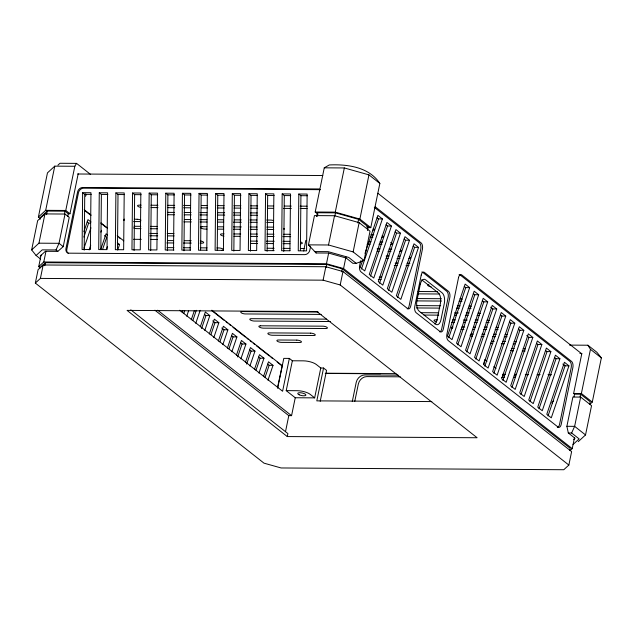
<?xml version="1.0" encoding="UTF-8"?>
<svg xmlns="http://www.w3.org/2000/svg" width="633" height="633" viewBox="0 0 633 633"><rect width="100%" height="100%" fill="white"/><g stroke="black" fill="none" stroke-linecap="round" stroke-linejoin="round"><path stroke-width="0.95" d="M82.638 192.669L82.084 249.473L90.392 249.529L90.954 192.725L82.638 192.669L84.743 194.331L91.215 194.371M84.197 250.154L84.743 194.331M99.27 192.78L98.708 249.576L107.024 249.631L107.586 192.828L99.27 192.78L101.375 194.434L107.839 194.473M100.837 249.275L101.375 194.434M115.894 192.883L115.341 249.679L123.649 249.734L124.21 192.93L115.894 192.883L118.007 194.537L124.472 194.576M117.461 249.378L118.007 194.537M132.526 192.986L131.965 249.79L140.281 249.837L140.843 193.033L132.526 192.986L134.631 194.64L141.096 194.679M134.085 250.462L134.631 194.64M149.159 193.089L148.597 249.893L156.913 249.94L157.467 193.136L149.159 193.089L151.263 194.75L157.728 194.79M150.709 250.565L151.263 194.75M173.537 250.043L174.099 193.247L165.783 193.192L165.221 249.995L173.948 250.027M167.341 250.676L167.887 194.853L165.783 193.192M190.169 250.146L190.731 193.35L182.415 193.294L181.853 250.098L190.573 250.13M183.966 250.779L184.519 194.956L182.415 193.294M206.793 250.257L207.355 193.453L199.039 193.397L198.485 250.201L207.197 250.233M200.606 249.9L201.144 195.059L199.039 193.397M215.671 193.5L215.109 250.304L223.425 250.359L223.987 193.556L215.671 193.5L217.776 195.162L224.24 195.201M217.238 250.003L217.776 195.162M232.295 193.603L231.741 250.407L240.057 250.462L240.611 193.658L232.295 193.603L234.408 195.265L240.872 195.304M233.854 251.087L234.408 195.265M248.927 193.714L248.365 250.51L256.681 250.565L257.243 193.761L248.927 193.714L251.032 195.368L257.504 195.407M250.486 251.19L251.032 195.368M273.314 250.668L273.867 193.864L265.559 193.817L264.998 250.613L274.152 250.652M267.11 251.293L267.664 195.47L265.559 193.817M289.938 250.771L290.5 193.967L282.183 193.92L281.63 250.723L289.961 250.747M283.742 251.396L284.288 195.573L282.183 193.92M298.816 194.022L298.254 250.826L306.57 250.874L307.132 194.07L298.816 194.022L300.92 195.684L307.385 195.724M300.382 250.526L300.92 195.684M40.599 259.032L36.097 255.495L31.65 249.9L37.656 220.64L44.951 213.914L65.025 214.041L69.234 217.364L63.229 246.625L57.817 251.372L45.394 251.293L40.172 256.104M40.567 218.773L38.391 217.056L47.467 172.864L54.762 166.147L74.829 166.265L76.553 163.377L90.479 174.344M40.061 219.153L40.425 217.364L47.277 211.05L65.001 211.161L68.309 213.764L69.97 213.78L78.183 173.766M31.65 249.9L38.945 243.183L44.951 213.914M38.391 217.056L45.687 210.338L54.762 166.147M46.541 214.634L47.277 211.05M35.337 283.078L38.099 269.642L43.163 264.974L325.853 266.738L342.959 271.541L571.615 451.622L568.853 465.057L563.789 469.726L281.099 467.961L263.993 463.158L35.337 283.078L40.409 278.409L43.163 264.974M40.259 267.878L38.708 266.651L41.09 255.036M38.708 266.651L43.78 261.983L45.964 251.341M44.753 265.686L45.37 262.703L326.675 264.452L342.279 268.843L570.191 448.33L569.732 450.569M64.447 213.851L65.001 211.161M65.025 214.041L59.019 243.309L56.013 249.948L42.205 249.869L36.097 255.495M69.97 213.78L65.761 210.457L74.829 166.265M67.755 216.454L68.309 213.764M303.65 251.016L305.834 240.39M277.578 387.254L282.373 365.083M277.65 388.322L283.798 358.373L289.344 358.405L292.351 360.778L303.436 360.842A9.637 3.038 11.6 0 1 316.263 364.45L320.781 368.002L323.55 368.026L326.557 370.392L320.211 401.306M318.003 214.231L315.194 212.015L324.262 167.824L329.31 164.952C347.438 164.105 369.142 167.001 379.847 183.451L370.78 227.643L367.868 227.627M310.415 247.305L309.822 250.193A4.819 3.869 -51.8 0 1 304.75 254.64L69.171 253.176A4.819 3.869 -51.8 0 1 65.935 248.666L77.582 191.934A4.819 3.869 -51.8 0 1 82.654 187.487L318.233 188.951A4.819 3.869 -51.8 0 1 320.187 189.568M316.729 216.533L317.521 212.688M317.022 216.32L317.758 212.735L335.482 212.846L358.594 219.35L368.208 226.923L367.472 230.507M289.344 358.405L282.603 391.249L179.717 310.233M320.781 368.002L314.648 397.864L295.247 397.746L286.219 390.632L292.351 360.778M285.507 431.674L288.798 415.644L154.903 310.194M287.279 436.564L127.067 310.392L316.911 311.571L477.124 437.743L287.279 436.564L287.888 433.573L130.778 309.838M288.798 415.644L291.568 415.659L295.247 397.746M310.558 246.522L308.453 244.86L328.519 244.987L334.533 215.726L359.148 222.65L370.044 231.227L364.038 260.487L356.213 263.344L352.89 263.32L346.14 258.011L328.543 253.065L316.112 252.986L308.453 244.86L314.459 215.6L334.533 215.726M315.194 212.015L335.268 212.142L344.336 167.951L368.952 174.874L379.847 183.451M334.746 216.431L335.482 212.846M40.409 278.409L323.091 280.174L325.853 266.738M43.78 261.983L326.462 263.747L328.654 253.097M326.066 267.442L326.675 264.452M341.67 271.826L342.279 268.843M568.853 465.057L340.198 284.977L342.959 271.541M570.056 450.633L572.224 448.639L343.569 268.558L345.95 256.943M323.55 368.026L316.809 400.871L431.833 401.583M357.859 222.927L358.594 219.35M362.092 260.479L364.038 260.487L353.143 251.91L359.148 222.65M370.78 227.643L359.884 219.065L368.952 174.874M360.628 260.796L359.639 265.607A4.819 2.437 -89.6 0 0 360.976 271.858L407.612 308.587A4.819 2.437 -89.6 0 0 410.785 305.889L422.433 249.149A4.819 2.437 -89.6 0 0 421.095 242.898L375.227 206.769M352.28 401.559L356.221 382.372A8.031 6.449 -51.8 0 1 364.687 374.95L398.157 375.155M354.781 401.298L358.333 384.025A8.031 6.449 -51.8 0 1 366.792 376.603L400.27 376.817M483.739 364.458L484.728 359.623L486.983 361.403M573.743 439.484L575.049 438.289L568.307 432.972L566.883 426.302L572.889 397.041L580.651 397.089L591.546 405.666L585.533 434.934L578.238 441.652M589.687 404.471L590.241 401.781L580.619 394.209L574.527 394.169L573.625 393.457L581.838 353.443L579.883 353.436M573.973 396.851L574.527 394.169M580.073 396.891L580.619 394.209M580.651 397.089L574.637 426.349L571.631 432.996L568.307 432.972M589.624 404.527L592.282 402.082L581.387 393.504L590.454 349.313L587.907 345.222L569.558 345.104M572.224 448.639L574.416 437.989M592.282 402.082L601.35 357.89L596.903 352.304L587.907 345.222M83.888 231.694L87.987 219.619L90.994 221.993M83.888 237.074L88.62 223.148L87.117 221.969M83.983 248.247L90.923 227.817M89.126 249.94L90.709 245.295M100.9 232.137L101.525 230.285M100.679 249.624L106.043 233.838L107.547 235.025M102.57 249.442L106.676 237.367L104.421 235.595M106.455 249.465L107.396 246.68M117.691 250.075L119.582 244.504L117.327 242.724M182.225 312.67L182.858 310.811M183.807 313.414L184.757 310.629M186.743 316.223L188.634 310.653M191.253 319.776L194.41 310.494M192.836 320.52L196.301 310.305M195.771 323.328L200.186 310.336M200.281 326.889L205.329 312.029L209.839 315.582L204.791 330.442M201.547 328.559L205.962 315.558L204.459 314.372M209.309 333.995L214.35 319.135L218.868 322.695L213.819 337.547M210.884 334.738L214.983 322.672L212.728 320.891M218.33 341.1L223.378 326.248L227.888 329.801L222.848 344.653M219.912 341.844L224.011 329.777L221.756 327.997M227.358 348.213L232.406 333.354L236.916 336.906L231.868 351.766M228.94 348.957L233.039 336.883L231.536 335.704M236.386 355.319L241.434 340.467L245.944 344.02L240.896 358.871M237.644 356.988L242.067 343.996L240.556 342.809M245.406 362.424L250.454 347.572L254.972 351.125L249.924 365.985M246.672 364.102L251.087 351.101L249.584 349.914M254.434 369.537L259.483 354.678L263.993 358.231L258.952 373.09M256.017 370.281L260.116 358.207L258.612 357.028M263.463 376.643L268.511 361.791L273.021 365.344L267.973 380.196M265.045 377.387L269.144 365.32L267.64 364.133M362.44 260.875L360.232 267.371L364.75 270.924L382.411 218.931L377.893 215.378L364.964 253.445M361.459 269.041L378.494 218.907L376.991 217.72M370.487 276.154L387.523 226.013L386.019 224.834M391.439 226.036L373.771 278.037L369.261 274.477L386.921 222.484L391.439 226.036L387.523 226.013M379.515 283.26L396.551 233.126L395.047 231.939M400.46 233.15L382.799 285.143L378.289 281.59L395.949 229.597L400.46 233.15L396.551 233.126M388.543 290.373L405.579 240.231L404.076 239.045M409.488 240.255L391.827 292.248L387.309 288.695L404.978 236.702L409.488 240.255L405.579 240.231M397.571 297.478L414.607 247.337L413.096 246.158M418.516 247.368L400.847 299.362L396.337 295.809L413.998 243.808L418.516 247.368L414.607 247.337M448.726 337.761L465.761 287.619L464.258 286.44M469.662 287.643L452.002 339.636L447.484 336.083L465.144 284.09L469.662 287.643L465.761 287.619M457.754 344.866L474.79 294.733L473.286 293.546M478.69 294.756L461.022 346.749L456.512 343.197L474.172 291.204L478.69 294.756L474.79 294.733M466.782 351.972L483.818 301.838L482.314 300.651M487.711 301.862L470.05 353.855L465.54 350.302L483.201 298.309L487.711 301.862L483.818 301.838M475.81 359.085L492.846 308.944L490.583 307.171M496.739 308.967L479.078 360.968L474.56 357.408L492.229 305.415L496.739 308.967L492.846 308.944M484.838 366.19L501.874 316.057L500.363 314.87M505.767 316.081L488.098 368.074L483.588 364.521L501.249 312.528L505.767 316.081L501.874 316.057M493.867 373.304L510.902 323.162L509.391 321.975M514.787 323.186L497.127 375.179L492.616 371.626L510.277 319.633L514.787 323.186L510.902 323.162M502.895 380.409L519.922 330.268L518.419 329.089M523.815 330.299L506.155 382.292L501.645 378.732L519.305 326.739L523.815 330.299L519.922 330.268M511.923 387.515L528.951 337.381L526.696 335.601M532.844 337.405L515.183 389.398L510.665 385.845L528.333 333.852L532.844 337.405L528.951 337.381M520.951 394.628L537.979 344.487L536.475 343.308M541.872 344.51L524.203 396.503L519.693 392.951L537.354 340.958L541.872 344.51L537.979 344.487M529.979 401.733L547.007 351.6L545.504 350.413M550.892 351.624L533.231 403.617L528.721 400.064L546.382 348.063L550.892 351.624L547.007 351.6M539 408.839L556.035 358.705L554.532 357.518M559.92 358.729L542.259 410.722L537.741 407.169L555.41 355.176L559.92 358.729L556.035 358.705M548.028 415.952L565.063 365.811L562.808 364.038M568.948 365.834L551.288 417.835L546.77 414.275L564.43 362.282L568.948 365.834L565.063 365.811M57.951 165.15L59.985 163.274L76.553 163.377M40.741 266.96L45.37 262.703M573.015 444.524L579.124 438.898L571.631 432.996M324.262 167.824L344.336 167.951M77.669 173.996L322.798 175.531M167.887 194.853L174.36 194.893M184.519 194.956L190.984 194.996M201.144 195.059L207.616 195.099M267.664 195.47L274.129 195.51M284.288 195.573L290.761 195.621M141.096 205.155L139.118 205.147A3.189 1.005 11.6 0 0 137.709 206.105A3.189 1.005 11.6 0 0 141.08 207.426M150.978 205.219L157.894 205.266M167.769 205.321L174.684 205.369M183.578 205.424L190.493 205.464M201.357 205.535L207.292 205.575M217.166 205.63L224.082 205.678M233.965 205.741L240.88 205.78M250.755 205.844L257.671 205.883M267.553 205.947L273.48 205.986M284.344 206.049L291.259 206.097M300.153 206.152L307.068 206.192M151.058 207.569L157.973 207.616M167.856 207.679L174.763 207.719M183.657 207.774L190.573 207.814M201.436 207.885L207.363 207.925M217.238 207.988L224.153 208.028M234.028 208.091L240.944 208.13M250.818 208.194L257.734 208.233M267.617 208.297L273.543 208.336M283.418 208.399L291.315 208.447M300.208 208.502L307.124 208.542M45.687 210.338L65.761 210.457M167.405 212.371L174.312 212.419M184.187 212.482L191.095 212.522M199.981 212.577L206.896 212.625M217.752 212.688L224.668 212.735M233.553 212.791L240.461 212.83M250.336 212.894L257.243 212.933M167.484 214.729L174.392 214.769M184.258 214.832L191.166 214.872M200.052 214.927L206.959 214.975M217.815 215.038L224.723 215.085M233.601 215.141L240.508 215.18M250.375 215.244L257.283 215.283M378.494 218.907L382.411 218.931M134.323 219.224L137.1 219.24M184.369 219.532L191.229 219.572M200.052 219.627L206.912 219.675M217.697 219.738L223.576 219.778M234.352 219.841L241.213 219.888M250.035 219.944L256.895 219.983M266.691 220.047L270.615 220.07A3.181 1.005 11.6 0 1 273.559 220.608M133.642 221.566L140.146 221.605A3.181 1.005 11.6 0 0 140.668 221.59M191.34 221.93L184.48 221.882A3.189 1.005 11.6 0 1 183.934 221.859M200.155 221.985L207.015 222.025M217.784 222.088L223.663 222.128M233.458 222.191L241.3 222.238M250.114 222.294L256.966 222.333M266.762 222.397L273.622 222.436M88.62 223.148L90.559 223.164M366.467 226.915L368.208 226.923M134.085 226.274L140.827 226.313M150.456 226.369L157.198 226.416M201.967 226.693L206.88 226.725M217.697 226.796L223.591 226.828M233.427 226.891L241.292 226.938M250.146 226.994L257.022 227.041M266.857 227.097L273.741 227.144M140.953 228.663L137.092 228.64A3.181 1.005 11.6 0 1 133.634 227.904M150.599 228.727L157.348 228.766M206.975 229.075L205.013 229.067A3.181 1.005 11.6 0 1 200.78 227.872A3.181 1.005 11.6 0 1 202.03 226.717M217.784 229.146L223.686 229.178M233.514 229.241L240.39 229.288M250.217 229.344L257.093 229.391M266.928 229.447L273.804 229.494M149.863 233.419L157.577 233.466M167.215 233.53L173.972 233.569M224.058 233.886L222.104 233.87A3.189 1.005 11.6 0 0 220.672 234.819A3.189 1.005 11.6 0 0 223.971 236.141M233.846 233.949L240.698 233.988M250.494 234.052L257.338 234.091M267.134 234.155L273.986 234.194M283.774 234.257L288.664 234.289A3.181 1.005 11.6 0 1 290.444 234.495M370.867 234.803L373.818 234.819M149.981 235.769L157.704 235.824M167.357 235.88L174.115 235.919M233.949 236.299L239.82 236.331M250.581 236.402L257.433 236.441M267.213 236.505L274.065 236.544M282.872 236.6L290.697 236.647M369.941 237.146L372.892 237.161M133.571 239.314L141.214 239.361M150.773 239.424L157.459 239.464M167.761 240.587L173.616 240.619M184.361 240.69L191.198 240.73M250.676 241.102L257.528 241.141M266.351 241.197L274.184 241.252M282.998 241.308L289.859 241.347M369.071 241.838L371.041 241.853M379.895 241.909L382.846 241.925M166.867 242.93L173.711 242.969M183.483 243.032L191.301 243.08M200.099 243.135L202.054 243.151A3.181 1.005 11.6 0 0 203.541 242.225A3.181 1.005 11.6 0 0 200.242 240.896M250.779 243.452L257.631 243.499M266.438 243.555L273.29 243.594M283.078 243.658L289.93 243.697M367.164 244.18L370.115 244.196M378.969 244.251L381.921 244.275M38.945 243.183L59.019 243.309L63.229 246.625M117.643 244.488L119.582 244.504M167.025 247.63L173.869 247.677M183.641 247.732L190.478 247.78M200.257 247.843L207.094 247.883M216.866 247.946L218.82 247.954A3.181 1.005 11.6 0 1 221.827 248.516A3.181 1.005 11.6 0 1 223.504 249.719A3.181 1.005 11.6 0 1 221.866 250.328M267.166 248.255L274.089 248.302M282.983 248.358L289.906 248.397M300.786 248.468L304.742 248.492M377.11 248.943L380.061 248.959M388.923 249.014L391.874 249.038M377.173 251.293L379.135 251.309M387.989 251.364L390.941 251.38M314.308 251.562L328.116 251.649L348.72 257.441L356.213 263.344M386.138 256.049L389.089 256.072M397.943 256.128L399.914 256.136M386.193 258.406L388.164 258.414M397.018 258.47L399.969 258.486M395.166 263.162L398.117 263.178M406.972 263.233L409.923 263.249M394.24 265.504L397.192 265.52M406.046 265.575L408.997 265.599M379.222 277.167L381.177 277.175A3.181 1.005 11.6 0 1 381.731 277.199M378.257 279.509L381.185 279.525M418.057 291.512L437.403 291.631M418.096 293.862L439.421 293.997M416.799 298.554L441.328 298.705M416.815 300.904L441.375 301.063M459.052 301.166L461.995 301.189M416.285 305.604L440.687 305.755M457.287 305.858L460.215 305.881M416.364 307.954L439.793 308.105M456.385 308.208L459.313 308.224M468.103 308.279L471.031 308.295M318.272 312.045L242.392 311.571A3.181 1.005 11.6 0 0 241.173 312.749A3.181 1.005 11.6 0 0 245.406 313.944L321.24 314.411M420.945 312.686L438.661 312.797M454.407 312.892L458.339 312.916M466.212 312.971L469.164 312.987M423.975 315.052L438.732 315.147M454.47 315.242L456.44 315.258M465.295 315.313L468.246 315.329M477.1 315.384L479.062 315.4M205.962 315.558L209.839 315.582M326.581 319.151L251.42 318.676A3.181 1.005 11.6 0 0 250.193 319.855A3.181 1.005 11.6 0 0 254.426 321.05L330.521 321.524M437.617 319.839L435.639 319.831A3.181 1.005 11.6 0 0 435.298 321.493A3.181 1.005 11.6 0 0 436.406 321.873M452.445 319.934L455.412 319.95M463.324 320.005L467.273 320.029M475.185 320.076L478.152 320.092M451.519 322.276L454.486 322.3M463.38 322.355L465.358 322.363M474.252 322.419L477.211 322.442M486.104 322.498L489.072 322.514M214.983 322.672L218.868 322.695M260.448 325.789L322.806 326.177A3.181 1.005 11.6 0 1 327.039 327.364A3.181 1.005 11.6 0 1 325.789 328.519L263.455 328.155A3.181 1.005 11.6 0 1 259.221 326.968A3.181 1.005 11.6 0 1 260.479 325.813M461.853 327.047L464.788 327.063M473.587 327.119L475.541 327.126M484.34 327.182L487.275 327.206M460.974 329.389L463.91 329.405M472.701 329.461L474.655 329.476M483.454 329.532L486.381 329.548M495.18 329.603L498.108 329.619M224.011 329.777L227.888 329.801M471.284 334.153L473.215 334.169M481.911 334.224L484.807 334.24M493.511 334.295L496.407 334.311M481.08 336.566L483.976 336.582M492.664 336.637L495.56 336.661M504.248 336.709L507.144 336.732M233.039 336.883L236.916 336.906M491.319 341.329L494.167 341.353M502.721 341.401L505.577 341.424M501.32 343.743L504.287 343.766M513.181 343.822L515.159 343.83M242.067 343.996L245.944 344.02M511.353 348.506L514.305 348.53M522.241 350.927L525.184 350.943M251.087 351.101L254.972 351.125M260.116 358.207L263.993 358.231M269.144 365.32L273.021 365.344M325.853 373.209L395.997 373.644M502.586 374.309L505.593 374.332M514.431 374.388L516.457 374.396M525.287 374.451L528.302 374.475M537.132 374.53L540.091 374.546M548.059 374.594L551.019 374.617M325.243 373.438L380.528 373.786M525.643 374.689L528.61 374.704M537.488 374.76L539.466 374.776M548.352 374.831L551.311 374.847M502.531 375.804L504.501 375.82M501.684 377.45L504.636 377.466M513.498 377.521L515.468 377.529M286.219 390.632L297.304 390.703A9.637 3.038 11.6 0 1 310.138 394.312L314.648 397.864M573.625 393.457L581.387 393.504M566.883 426.302L574.637 426.349L585.533 434.934M335.268 212.142L359.884 219.065M328.519 244.987L353.143 251.91M326.462 263.747L343.569 268.558M323.091 280.174L340.198 284.977M590.454 349.313L601.35 357.89M377.925 193.294L581.782 353.831M374.325 207.363L419.434 242.89A4.819 2.437 -89.6 0 1 420.771 249.141L409.124 305.874A4.819 2.437 -89.6 0 1 407.201 308.864M421.665 279.778L438.218 292.81A8.031 4.059 -89.6 0 1 440.441 303.239L437.071 319.665A8.031 4.059 -89.6 0 1 434.887 324.072M493.756 366.736L496.011 368.509M84.221 209.713L91.199 215.212M100.916 222.863L107.491 228.046M117.2 235.69L123.783 240.872M211.826 310.21L282.405 365.795M84.806 210.607L90.234 214.888M101.098 223.441L106.526 227.714M118.941 237.494L120.492 238.712M212.031 310.803L224.446 320.583M225.997 321.801L227.548 323.028M229.099 324.246L230.649 325.465M232.976 327.301L245.39 337.072M246.941 338.299L248.492 339.517M250.043 340.744L251.594 341.962M253.145 343.189L254.695 344.407M256.246 345.626L269.436 356.015M270.987 357.234L272.538 358.46M277.191 362.123L281.851 365.787M157.672 310.21L291.568 415.659M56.013 249.948L57.817 251.372M314.965 251.38L316.112 252.986M513.418 350.872A3.181 1.005 11.6 0 1 510.522 350.358M523.151 348.585A3.181 1.005 11.6 0 1 525.532 348.941M400.278 249.829A3.181 1.005 11.6 0 1 399.803 251.436M390.775 244.33A3.181 1.005 11.6 0 0 392.001 243.151A3.181 1.005 11.6 0 0 390.711 242.494M409.298 256.935A3.181 1.005 11.6 0 1 408.823 258.541M373.193 228.505A3.181 1.005 11.6 0 1 372.718 230.111M382.19 235.587A3.181 1.005 11.6 0 1 382.973 236.038A3.181 1.005 11.6 0 1 381.746 237.217M300.667 241.956A3.181 1.005 11.6 0 1 302.337 243.159A3.181 1.005 11.6 0 1 300.699 243.768M283.869 228.371A3.181 1.005 11.6 0 1 283.924 229.36M124.179 220.569A3.181 1.005 11.6 0 1 124.582 219.208M137.171 219.263A3.181 1.005 11.6 0 1 140.985 220.181M431.089 286.796A3.181 1.005 11.6 0 1 428.161 285.799A3.181 1.005 11.6 0 1 428.066 284.715L428.13 284.692A3.181 1.005 11.6 0 1 428.873 284.549M459.969 298.823A3.181 1.005 11.6 0 1 462.351 299.18M468.998 305.937A3.181 1.005 11.6 0 1 471.371 306.285M478.026 313.042A3.181 1.005 11.6 0 1 480.4 313.398M487.054 320.148A3.181 1.005 11.6 0 1 489.428 320.504M452.326 328.472A3.181 1.005 11.6 0 1 453.054 326.992M496.074 327.261A3.181 1.005 11.6 0 1 498.456 327.617M472.424 336.289A3.181 1.005 11.6 0 1 470.018 335.276M470.849 334.2A3.181 1.005 11.6 0 1 471.34 334.177M505.102 334.366A3.181 1.005 11.6 0 1 507.476 334.722M492.83 343.672A3.181 1.005 11.6 0 1 490.401 343.133M514.131 341.472A3.181 1.005 11.6 0 1 516.504 341.828M514.344 375.883A8.031 6.449 -51.8 0 1 515.666 376.034M557.317 427.386A4.819 2.437 -89.6 0 0 559.556 424.347L571.203 367.615A4.819 2.437 -89.6 0 0 569.866 361.356L460.049 274.872A4.819 2.437 -89.6 0 0 459.115 274.532M320.179 189.821A4.819 3.869 -51.8 0 0 319.135 189.663L83.556 188.191A4.819 3.869 -51.8 0 0 78.484 192.646L66.837 249.378A4.819 3.869 -51.8 0 0 68.554 253.532M85.637 193.84A14.456 4.566 11.6 0 1 85.439 196.206M563.584 365.288A14.456 4.566 11.6 0 1 565.277 365.344M439.777 331.921A4.819 2.437 -89.6 0 0 441.699 328.931L448.14 297.573A4.819 2.437 -89.6 0 0 446.803 291.322L422.733 272.364A4.819 2.437 -89.6 0 0 421.8 272.024M552.34 402.533A11.244 3.553 11.6 0 1 552.791 401.686M552.332 403.498A11.568 3.648 11.6 0 1 553.693 400.934M421.222 275.078L414.781 306.427A4.819 2.437 -89.6 0 0 416.118 312.686L440.188 331.645A4.819 2.437 -89.6 0 0 443.361 328.938L449.802 297.589A4.819 2.437 -89.6 0 0 448.465 291.33L424.395 272.38A4.819 2.437 -89.6 0 0 421.222 275.078M420.28 284.312L416.91 300.73A8.031 4.059 -89.6 0 0 419.133 311.159L435.686 324.191A8.031 4.059 -89.6 0 0 440.979 319.689L444.35 303.262A8.031 4.059 -89.6 0 0 442.119 292.842L425.574 279.81A8.031 4.059 -89.6 0 0 420.28 284.312M458.537 277.586L446.89 334.319A4.819 2.437 -89.6 0 0 448.227 340.578L558.045 427.061A4.819 2.437 -89.6 0 0 561.218 424.355L572.865 367.623A4.819 2.437 -89.6 0 0 571.528 361.372L461.71 274.888A4.819 2.437 -89.6 0 0 458.537 277.586M310.653 333.156L269.476 332.895A3.181 1.005 11.6 0 0 268.25 334.074A3.181 1.005 11.6 0 0 272.483 335.268L313.588 335.522A3.181 1.005 11.6 0 0 314.886 334.343A3.181 1.005 11.6 0 0 310.653 333.156M296.822 340.119L278.496 340A3.181 1.005 11.6 0 0 277.27 341.179A3.181 1.005 11.6 0 0 281.511 342.374L299.757 342.485A3.181 1.005 11.6 0 0 301.055 341.306A3.181 1.005 11.6 0 0 296.822 340.119M299.243 394.826A4.178 1.321 11.6 0 0 305.866 395.214A4.178 1.321 11.6 0 0 300.351 392.737A4.178 1.321 11.6 0 0 299.243 394.826"/></g></svg>
